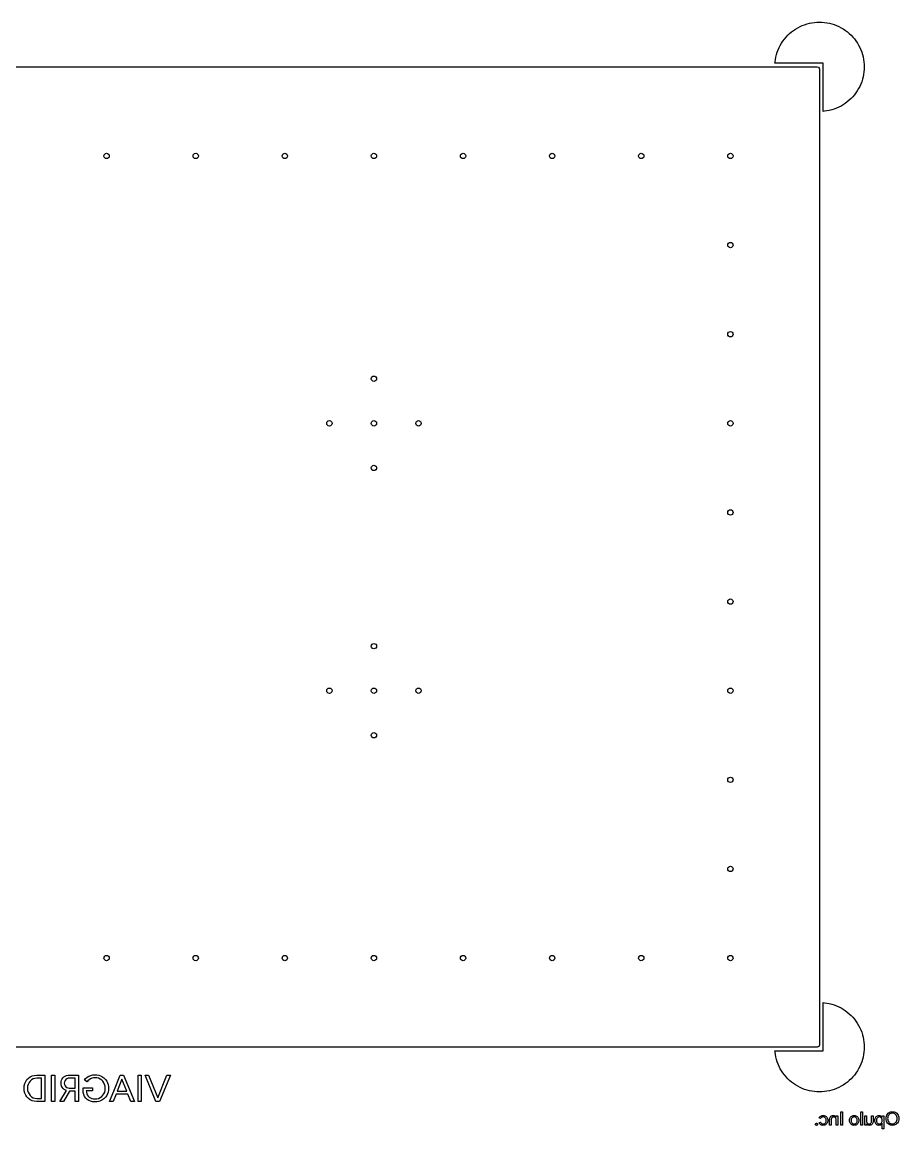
# Model space of a CAD drawing. Extents: x 2.5 to 99.5, y 0.4 to 62.5.
# Drawn here: x 50.3 to 99.5, y 0.4 to 62.5 of the extents above; entities that cross this region are included whole.
import ezdxf

# ---------------------------------------------------------------- set-up
doc = ezdxf.new("R2010")
doc.units = 0
doc.layers.add('BLACK', color=7, linetype='CONTINUOUS')

msp = doc.modelspace()

# ---------------------------------------------------------------- linework, layer by layer
at = {"layer": 'BLACK', "linetype": 'CONTINUOUS'}
for p, q in [((93.542957, 62.041948), (93.659969, 62.120576)), ((93.659969, 62.120576), (93.781212, 62.192506)), ((93.781212, 62.192506), (93.906305, 62.257511)), ((93.906305, 62.257511), (94.034852, 62.315387)), ((94.034852, 62.315387), (94.166448, 62.365949)), ((94.166448, 62.365949), (94.300676, 62.40904)), ((94.300676, 62.40904), (94.437113, 62.444521)), ((94.437113, 62.444521), (94.575328, 62.472282)), ((94.575328, 62.472282), (94.714884, 62.492235)), ((94.714884, 62.492235), (94.85534, 62.504316)), ((94.85534, 62.504316), (94.996253, 62.508488)), ((94.996253, 62.508488), (95.137178, 62.504737)), ((95.137178, 62.504737), (95.27767, 62.493075)), ((95.27767, 62.493075), (95.417285, 62.47354)), ((95.417285, 62.47354), (95.555582, 62.446192)), ((95.555582, 62.446192), (95.692124, 62.411118)), ((95.692124, 62.411118), (95.826481, 62.368429)), ((95.826481, 62.368429), (95.958227, 62.31826)), ((95.958227, 62.31826), (96.086946, 62.260768)), ((96.086946, 62.260768), (96.212233, 62.196137)), ((96.212233, 62.196137), (96.333691, 62.124569)), ((96.333691, 62.124569), (96.450936, 62.046292)), ((92.949384, 61.444818), (93.033787, 61.557734)), ((93.033787, 61.557734), (93.124401, 61.665729)), ((93.124401, 61.665729), (93.220939, 61.768464)), ((93.220939, 61.768464), (93.323095, 61.865614)), ((93.323095, 61.865614), (93.430548, 61.956871)), ((93.430548, 61.956871), (93.542957, 62.041948)), ((96.450936, 62.046292), (96.5636, 61.961551)), ((96.5636, 61.961551), (96.671324, 61.870615)), ((96.671324, 61.870615), (96.77377, 61.773771)), ((96.77377, 61.773771), (96.870614, 61.671325)), ((96.870614, 61.671325), (96.96155, 61.5636)), ((96.96155, 61.5636), (97.046291, 61.450937)), ((92.629113, 60.819403), (92.678889, 60.951298)), ((92.678889, 60.951298), (92.735995, 61.080188)), ((92.735995, 61.080188), (92.800252, 61.205668)), ((92.800252, 61.205668), (92.871457, 61.327339)), ((92.871457, 61.327339), (92.949384, 61.444818)), ((97.046291, 61.450937), (97.124569, 61.333691)), ((97.124569, 61.333691), (97.196136, 61.212233)), ((97.196136, 61.212233), (97.260768, 61.086947)), ((97.260768, 61.086947), (97.318259, 60.958227)), ((97.318259, 60.958227), (97.368429, 60.826481)), ((92.500001, 60.2), (92.506106, 60.270222)), ((92.506106, 60.270222), (92.525225, 60.409895)), ((92.525225, 60.409895), (92.55216, 60.548273)), ((92.55216, 60.548273), (92.586826, 60.684919)), ((92.586826, 60.684919), (92.629113, 60.819403)), ((97.368429, 60.826481), (97.411118, 60.692125)), ((97.411118, 60.692125), (97.446192, 60.555583)), ((97.446192, 60.555583), (97.47354, 60.417286)), ((97.47354, 60.417286), (97.493075, 60.277671)), ((97.493075, 60.277671), (97.504737, 60.137179)), ((5.124, 60), (94.876, 60)), ((95.2, 60.2), (92.500001, 60.2)), ((94.876, 60), (94.943039, 59.980315)), ((94.943039, 59.980315), (94.988794, 59.927511)), ((94.988794, 59.927511), (95, 59.876)), ((95, 59.876), (95, 5.124)), ((95.199997, 57.499999), (95.2, 60.2)), ((97.492235, 59.714884), (97.472282, 59.575328)), ((97.504316, 59.855341), (97.492235, 59.714884)), ((97.508488, 59.996254), (97.504316, 59.855341)), ((97.504737, 60.137179), (97.508488, 59.996254)), ((97.315387, 59.034853), (97.257512, 58.906306)), ((97.36595, 59.166449), (97.315387, 59.034853)), ((97.40904, 59.300677), (97.36595, 59.166449)), ((97.444521, 59.437114), (97.40904, 59.300677)), ((97.472282, 59.575328), (97.444521, 59.437114)), ((96.956872, 58.430548), (96.865614, 58.323096)), ((97.041949, 58.542958), (96.956872, 58.430548)), ((97.120576, 58.659969), (97.041949, 58.542958)), ((97.192506, 58.781213), (97.120576, 58.659969)), ((97.257512, 58.906306), (97.192506, 58.781213)), ((96.205668, 57.800252), (96.080189, 57.735995)), ((96.327339, 57.871457), (96.205668, 57.800252)), ((96.444818, 57.949384), (96.327339, 57.871457)), ((96.557734, 58.033788), (96.444818, 57.949384)), ((96.66573, 58.124402), (96.557734, 58.033788)), ((96.768465, 58.220939), (96.66573, 58.124402)), ((96.865614, 58.323096), (96.768465, 58.220939)), ((95.199999, 57.499999), (95.199997, 57.499999)), ((95.270223, 57.506106), (95.199999, 57.499999)), ((95.409896, 57.525225), (95.270223, 57.506106)), ((95.548274, 57.55216), (95.409896, 57.525225)), ((95.68492, 57.586826), (95.548274, 57.55216)), ((95.819403, 57.629113), (95.68492, 57.586826)), ((95.951299, 57.678889), (95.819403, 57.629113)), ((96.080189, 57.735995), (95.951299, 57.678889)), ((95.2, 4.8), (95.2, 7.499998)), ((95.2, 7.499998), (95.270222, 7.493894)), ((95.270222, 7.493894), (95.409895, 7.474775)), ((95.409895, 7.474775), (95.548273, 7.44784)), ((95.548273, 7.44784), (95.684919, 7.413174)), ((95.684919, 7.413174), (95.819403, 7.370887)), ((95.819403, 7.370887), (95.951298, 7.321111)), ((95.951298, 7.321111), (96.080188, 7.264005)), ((96.080188, 7.264005), (96.205668, 7.199748)), ((96.205668, 7.199748), (96.327339, 7.128543)), ((96.327339, 7.128543), (96.444818, 7.050616)), ((96.444818, 7.050616), (96.557734, 6.966213)), ((96.557734, 6.966213), (96.665729, 6.875599)), ((96.665729, 6.875599), (96.768464, 6.779061)), ((96.768464, 6.779061), (96.865614, 6.676905)), ((96.865614, 6.676905), (96.956871, 6.569452)), ((96.956871, 6.569452), (97.041948, 6.457043)), ((97.041948, 6.457043), (97.120576, 6.340031)), ((97.120576, 6.340031), (97.192506, 6.218788)), ((97.192506, 6.218788), (97.257511, 6.093695)), ((97.257511, 6.093695), (97.315387, 5.965148)), ((97.315387, 5.965148), (97.365949, 5.833552)), ((97.365949, 5.833552), (97.40904, 5.699324)), ((97.40904, 5.699324), (97.444521, 5.562887)), ((94.876, 5), (5.124, 5)), ((94.927511, 5.011206), (94.876, 5)), ((94.980315, 5.056961), (94.927511, 5.011206)), ((95, 5.124), (94.980315, 5.056961)), ((97.444521, 5.562887), (97.472282, 5.424672)), ((97.472282, 5.424672), (97.492235, 5.285116)), ((97.492235, 5.285116), (97.504316, 5.14466)), ((97.504316, 5.14466), (97.508488, 5.003747)), ((97.508488, 5.003747), (97.504737, 4.862822)), ((92.499999, 4.800001), (92.499999, 4.800003)), ((92.499999, 4.800003), (95.2, 4.8)), ((92.506106, 4.729777), (92.499999, 4.800001)), ((92.525225, 4.590104), (92.506106, 4.729777)), ((92.55216, 4.451726), (92.525225, 4.590104)), ((92.586826, 4.31508), (92.55216, 4.451726)), ((97.446192, 4.444418), (97.411118, 4.307876)), ((97.47354, 4.582715), (97.446192, 4.444418)), ((97.493075, 4.72233), (97.47354, 4.582715)), ((97.504737, 4.862822), (97.493075, 4.72233)), ((92.629113, 4.180597), (92.586826, 4.31508)), ((92.678889, 4.048701), (92.629113, 4.180597)), ((92.735995, 3.919811), (92.678889, 4.048701)), ((92.800252, 3.794332), (92.735995, 3.919811)), ((92.871457, 3.672661), (92.800252, 3.794332)), ((97.196137, 3.787767), (97.124569, 3.666309)), ((97.260768, 3.913054), (97.196137, 3.787767)), ((97.31826, 4.041773), (97.260768, 3.913054)), ((97.368429, 4.173519), (97.31826, 4.041773)), ((97.411118, 4.307876), (97.368429, 4.173519)), ((50.465064, 3.076532), (50.533655, 3.18017)), ((50.533655, 3.18017), (50.616597, 3.266474)), ((50.616597, 3.266474), (50.715016, 3.337017)), ((50.790223, 3.166752), (50.71236, 3.096224)), ((50.715016, 3.337017), (50.824588, 3.388437)), ((50.878323, 3.218407), (50.790223, 3.166752)), ((50.824588, 3.388437), (50.946367, 3.419986)), ((50.975598, 3.250305), (50.878323, 3.218407)), ((50.946367, 3.419986), (51.082937, 3.430898)), ((51.082937, 3.26118), (50.975598, 3.250305)), ((51.082937, 3.430898), (51.533199, 3.430898)), ((51.348826, 3.26118), (51.082937, 3.26118)), ((51.348826, 2.124626), (51.348826, 3.26118)), ((51.533199, 3.430898), (51.533199, 1.955)), ((51.917424, 1.955), (51.917424, 3.430898)), ((51.917424, 3.430898), (52.101796, 3.430898)), ((52.101796, 3.430898), (52.101796, 1.955)), ((52.451628, 3.068274), (52.47252, 3.145228)), ((52.47252, 3.145228), (52.506812, 3.215201)), ((52.506812, 3.215201), (52.553532, 3.277637)), ((52.553532, 3.277637), (52.610904, 3.330276)), ((52.610904, 3.330276), (52.680102, 3.373745)), ((52.667377, 3.128586), (52.638763, 3.062069)), ((52.71509, 3.185342), (52.667377, 3.128586)), ((52.680102, 3.373745), (52.75596, 3.404958)), ((52.776617, 3.227818), (52.71509, 3.185342)), ((52.75596, 3.404958), (52.840251, 3.424223)), ((52.850091, 3.254029), (52.776617, 3.227818)), ((52.840251, 3.424223), (52.934542, 3.430898)), ((52.938756, 3.263286), (52.850091, 3.254029)), ((52.934542, 3.430898), (53.416311, 3.430898)), ((53.231939, 3.263286), (52.938756, 3.263286)), ((53.231939, 2.702199), (53.231939, 3.263286)), ((53.416311, 3.430898), (53.416311, 1.955)), ((53.757763, 3.15411), (53.824237, 3.236978)), ((53.903393, 3.054184), (53.757763, 3.15411)), ((53.824237, 3.236978), (53.909163, 3.310547)), ((53.953061, 3.118877), (53.903393, 3.054184)), ((53.909163, 3.310547), (54.006317, 3.370725)), ((54.017698, 3.176733), (53.953061, 3.118877)), ((54.006317, 3.370725), (54.113777, 3.417068)), ((54.092008, 3.223903), (54.017698, 3.176733)), ((54.173312, 3.259165), (54.092008, 3.223903)), ((54.113777, 3.417068), (54.227133, 3.446337)), ((54.258588, 3.281222), (54.173312, 3.259165)), ((54.227133, 3.446337), (54.343579, 3.456086)), ((54.343579, 3.288474), (54.258588, 3.281222)), ((54.343579, 3.456086), (54.455917, 3.449613)), ((54.454346, 3.279661), (54.343579, 3.288474)), ((54.553986, 3.25409), (54.454346, 3.279661)), ((54.455917, 3.449613), (54.558972, 3.43079)), ((54.644456, 3.21227), (54.553986, 3.25409)), ((54.558972, 3.43079), (54.653954, 3.400198)), ((54.726017, 3.155004), (54.644456, 3.21227)), ((54.653954, 3.400198), (54.741909, 3.357991)), ((54.794618, 3.085406), (54.726017, 3.155004)), ((54.741909, 3.357991), (54.849153, 3.284132)), ((54.849153, 3.284132), (54.938982, 3.194613)), ((54.938982, 3.194613), (55.012835, 3.088073)), ((55.405689, 2.538343), (55.769103, 3.430898)), ((55.862395, 3.203038), (55.595635, 2.538343)), ((55.769103, 3.430898), (55.953842, 3.430898)), ((56.129198, 2.538343), (55.862395, 3.203038)), ((55.953842, 3.430898), (55.957872, 3.430898)), ((55.957872, 3.430898), (56.558801, 1.955)), ((56.765156, 1.955), (56.765156, 3.430898)), ((56.765156, 3.430898), (56.949528, 3.430898)), ((56.949528, 3.430898), (56.949528, 1.955)), ((57.769818, 1.955), (57.158356, 3.430898)), ((57.158356, 3.430898), (57.351613, 3.430898)), ((57.351613, 3.430898), (57.871378, 2.1588)), ((57.871378, 2.1588), (58.389248, 3.430898)), ((58.582597, 3.430898), (57.971135, 1.955)), ((58.389248, 3.430898), (58.582597, 3.430898)), ((92.949384, 3.555182), (92.871457, 3.672661)), ((93.033788, 3.442266), (92.949384, 3.555182)), ((93.124402, 3.33427), (93.033788, 3.442266)), ((93.220939, 3.231535), (93.124402, 3.33427)), ((93.323096, 3.134386), (93.220939, 3.231535)), ((93.430548, 3.043128), (93.323096, 3.134386)), ((96.671325, 3.129386), (96.5636, 3.03845)), ((96.773771, 3.22623), (96.671325, 3.129386)), ((96.870615, 3.328676), (96.773771, 3.22623)), ((96.961551, 3.4364), (96.870615, 3.328676)), ((97.046292, 3.549064), (96.961551, 3.4364)), ((97.124569, 3.666309), (97.046292, 3.549064)), ((50.374389, 2.692949), (50.384965, 2.835279)), ((50.384932, 2.55197), (50.374389, 2.692949)), ((50.415434, 2.425583), (50.384932, 2.55197)), ((50.384965, 2.835279), (50.415498, 2.962306)), ((50.415498, 2.962306), (50.465064, 3.076532)), ((50.56908, 2.807283), (50.558762, 2.692949)), ((50.558762, 2.692949), (50.569078, 2.578602)), ((50.569078, 2.578602), (50.59952, 2.472397)), ((50.59952, 2.913408), (50.56908, 2.807283)), ((50.648363, 3.011272), (50.59952, 2.913408)), ((50.71236, 3.096224), (50.648363, 3.011272)), ((52.383439, 1.955), (52.74449, 2.571029)), ((52.444439, 2.982743), (52.451628, 3.068274)), ((52.452189, 2.897374), (52.444439, 2.982743)), ((52.474789, 2.820395), (52.452189, 2.897374)), ((52.512124, 2.750102), (52.474789, 2.820395)), ((52.562141, 2.687728), (52.512124, 2.750102)), ((52.622974, 2.634705), (52.562141, 2.687728)), ((52.924932, 2.534777), (52.585489, 1.955)), ((52.695856, 2.59055), (52.622974, 2.634705)), ((52.638763, 3.062069), (52.628811, 2.982743)), ((52.628811, 2.982743), (52.638643, 2.905305)), ((52.638643, 2.905305), (52.66728, 2.838304)), ((52.66728, 2.838304), (52.711816, 2.781519)), ((52.74449, 2.571029), (52.695856, 2.59055)), ((52.711816, 2.781519), (52.76803, 2.738561)), ((52.76803, 2.738561), (52.833766, 2.711492)), ((52.833766, 2.711492), (52.909355, 2.702199)), ((52.909355, 2.702199), (53.231939, 2.702199)), ((52.957623, 2.532481), (52.924932, 2.534777)), ((53.231939, 2.532481), (52.957623, 2.532481)), ((53.231939, 1.955), (53.231939, 2.532481)), ((53.681193, 2.566553), (53.681193, 2.710534)), ((53.681193, 2.710534), (54.218374, 2.710534)), ((53.682122, 2.56639), (53.681193, 2.566553)), ((53.691146, 2.449265), (53.682122, 2.56639)), ((54.218374, 2.551441), (53.858254, 2.551441)), ((53.858254, 2.551441), (53.864456, 2.473517)), ((54.218374, 2.710534), (54.218374, 2.551441)), ((54.851269, 3.002343), (54.794618, 3.085406)), ((54.892303, 2.910481), (54.851269, 3.002343)), ((54.917654, 2.807391), (54.892303, 2.910481)), ((54.893018, 2.476988), (54.917896, 2.578465)), ((54.926465, 2.690842), (54.917654, 2.807391)), ((54.917896, 2.578465), (54.926465, 2.690842)), ((55.012835, 3.088073), (55.054969, 3.000676)), ((55.054969, 3.000676), (55.085534, 2.906079)), ((55.085534, 2.906079), (55.104359, 2.803214)), ((55.104403, 2.580685), (55.08565, 2.479189)), ((55.104359, 2.803214), (55.110838, 2.690842)), ((55.110838, 2.690842), (55.104403, 2.580685)), ((55.168174, 1.955), (55.405689, 2.538343)), ((55.595635, 2.538343), (56.129198, 2.538343)), ((93.542958, 2.958051), (93.430548, 3.043128)), ((93.659969, 2.879424), (93.542958, 2.958051)), ((93.781213, 2.807494), (93.659969, 2.879424)), ((93.906306, 2.742488), (93.781213, 2.807494)), ((94.034853, 2.684613), (93.906306, 2.742488)), ((94.166449, 2.63405), (94.034853, 2.684613)), ((94.300677, 2.59096), (94.166449, 2.63405)), ((94.437114, 2.555479), (94.300677, 2.59096)), ((94.575328, 2.527718), (94.437114, 2.555479)), ((94.714884, 2.507765), (94.575328, 2.527718)), ((94.855341, 2.495684), (94.714884, 2.507765)), ((94.996254, 2.491512), (94.855341, 2.495684)), ((95.137179, 2.495263), (94.996254, 2.491512)), ((95.277671, 2.506925), (95.137179, 2.495263)), ((95.417286, 2.52646), (95.277671, 2.506925)), ((95.555583, 2.553808), (95.417286, 2.52646)), ((95.692125, 2.588882), (95.555583, 2.553808)), ((95.826481, 2.631571), (95.692125, 2.588882)), ((95.958227, 2.681741), (95.826481, 2.631571)), ((96.086947, 2.739232), (95.958227, 2.681741)), ((96.212233, 2.803864), (96.086947, 2.739232)), ((96.333691, 2.875431), (96.212233, 2.803864)), ((96.450937, 2.953709), (96.333691, 2.875431)), ((96.5636, 3.03845), (96.450937, 2.953709)), ((50.465064, 2.31138), (50.415434, 2.425583)), ((50.533607, 2.207729), (50.465064, 2.31138)), ((50.61655, 2.121072), (50.533607, 2.207729)), ((50.59952, 2.472397), (50.648353, 2.374595)), ((50.715016, 2.049888), (50.61655, 2.121072)), ((50.648353, 2.374595), (50.71236, 2.289582)), ((50.71236, 2.289582), (50.790223, 2.219054)), ((50.824647, 1.997895), (50.715016, 2.049888)), ((50.790223, 2.219054), (50.878323, 2.167399)), ((50.94642, 1.96602), (50.824647, 1.997895)), ((50.878323, 2.167399), (50.975598, 2.135501)), ((51.082937, 1.955), (50.94642, 1.96602)), ((50.975598, 2.135501), (51.082937, 2.124626)), ((51.082937, 2.124626), (51.348826, 2.124626)), ((51.533199, 1.955), (51.082937, 1.955)), ((52.101796, 1.955), (51.917424, 1.955)), ((52.585489, 1.955), (52.383439, 1.955)), ((53.416311, 1.955), (53.231939, 1.955)), ((53.719659, 2.336268), (53.691146, 2.449265)), ((53.76564, 2.236734), (53.719659, 2.336268)), ((53.82913, 2.147439), (53.76564, 2.236734)), ((53.906732, 2.072545), (53.82913, 2.147439)), ((53.864456, 2.473517), (53.885541, 2.392154)), ((53.885541, 2.392154), (53.919788, 2.319532)), ((53.999838, 2.010962), (53.906732, 2.072545)), ((53.919788, 2.319532), (53.966698, 2.254417)), ((53.966698, 2.254417), (54.023736, 2.19972)), ((54.102478, 1.966576), (53.999838, 2.010962)), ((54.023736, 2.19972), (54.091887, 2.154668)), ((54.091887, 2.154668), (54.166975, 2.122162)), ((54.216327, 1.939263), (54.102478, 1.966576)), ((54.166975, 2.122162), (54.250333, 2.102152)), ((54.343579, 1.929812), (54.216327, 1.939263)), ((54.250333, 2.102152), (54.343579, 2.095225)), ((54.343579, 2.095225), (54.454304, 2.104137)), ((54.455921, 1.936279), (54.343579, 1.929812)), ((54.454304, 2.104137), (54.554321, 2.130048)), ((54.558977, 1.955085), (54.455921, 1.936279)), ((54.554321, 2.130048), (54.645555, 2.172528)), ((54.653959, 1.985649), (54.558977, 1.955085)), ((54.645555, 2.172528), (54.727653, 2.230593)), ((54.741909, 2.027814), (54.653959, 1.985649)), ((54.727653, 2.230593), (54.796232, 2.300895)), ((54.849153, 2.101674), (54.741909, 2.027814)), ((54.796232, 2.300895), (54.852368, 2.384562)), ((54.938982, 2.191193), (54.849153, 2.101674)), ((54.852368, 2.384562), (54.893018, 2.476988)), ((55.012835, 2.297733), (54.938982, 2.191193)), ((55.055097, 2.385203), (55.012835, 2.297733)), ((55.08565, 2.479189), (55.055097, 2.385203)), ((55.361523, 1.955), (55.168174, 1.955)), ((55.52925, 2.37293), (55.361523, 1.955)), ((56.195593, 2.37293), (55.52925, 2.37293)), ((56.363346, 1.955), (56.195593, 2.37293)), ((56.558801, 1.955), (56.363346, 1.955)), ((56.949528, 1.955), (56.765156, 1.955)), ((57.788411, 1.955), (57.769818, 1.955)), ((57.971135, 1.955), (57.788411, 1.955)), ((96.191684, 0.6275), (96.191684, 1.365449)), ((96.191684, 1.365449), (96.283871, 1.365449)), ((96.283871, 1.365449), (96.283871, 0.6275)), ((97.319445, 0.6275), (97.319445, 1.365449)), ((97.319445, 1.365449), (97.406365, 1.365449)), ((97.406365, 1.365449), (97.406365, 0.6275)), ((98.775926, 1.194036), (98.810391, 1.247497)), ((98.810391, 1.247497), (98.852534, 1.292217)), ((98.852534, 1.292217), (98.902963, 1.328995)), ((98.902963, 1.328995), (98.944653, 1.350156)), ((98.951735, 1.256135), (98.914847, 1.227755)), ((98.944653, 1.350156), (98.989558, 1.36544)), ((98.993201, 1.277039), (98.951735, 1.256135)), ((98.989558, 1.36544), (99.038187, 1.374821)), ((99.039316, 1.28982), (98.993201, 1.277039)), ((99.038187, 1.374821), (99.091137, 1.378043)), ((99.091137, 1.294237), (99.039316, 1.28982)), ((99.091137, 1.378043), (99.144121, 1.374846)), ((99.142262, 1.28985), (99.091137, 1.294237)), ((99.188235, 1.277095), (99.142262, 1.28985)), ((99.144121, 1.374846), (99.192672, 1.365547)), ((99.230035, 1.256135), (99.188235, 1.277095)), ((99.192672, 1.365547), (99.237396, 1.350417)), ((99.267265, 1.227719), (99.230035, 1.256135)), ((99.237396, 1.350417), (99.278807, 1.329499)), ((99.278807, 1.329499), (99.32891, 1.293097)), ((99.32891, 1.293097), (99.371068, 1.248572)), ((99.371068, 1.248572), (99.405844, 1.195089)), ((94.773992, 0.672013), (94.778296, 0.695001)), ((94.778248, 0.649931), (94.773992, 0.672013)), ((94.791211, 0.630568), (94.778248, 0.649931)), ((94.778296, 0.695001), (94.791211, 0.714511)), ((94.791211, 0.714511), (94.810316, 0.727836)), ((94.810316, 0.617243), (94.791211, 0.630568)), ((94.810316, 0.727836), (94.833206, 0.73228)), ((94.833206, 0.73228), (94.85619, 0.727854)), ((94.85619, 0.727854), (94.87575, 0.714511)), ((94.87575, 0.630568), (94.85619, 0.617225)), ((94.87575, 0.714511), (94.889059, 0.694962)), ((94.889108, 0.649969), (94.87575, 0.630568)), ((94.889059, 0.694962), (94.893473, 0.672013)), ((94.893473, 0.672013), (94.889108, 0.649969)), ((94.972836, 0.759894), (95.052154, 0.795752)), ((94.997877, 0.716832), (94.972836, 0.759894)), ((94.975996, 1.033568), (95.000917, 1.073767)), ((95.055268, 0.997711), (94.975996, 1.033568)), ((95.028614, 0.681457), (94.997877, 0.716832)), ((95.000917, 1.073767), (95.031617, 1.10672)), ((95.065389, 0.652916), (95.028614, 0.681457)), ((95.031617, 1.10672), (95.068549, 1.133174)), ((95.052154, 0.795752), (95.068872, 0.765569)), ((95.071752, 1.024363), (95.055268, 0.997711)), ((95.106932, 0.631973), (95.065389, 0.652916)), ((95.068549, 1.133174), (95.109895, 1.152346)), ((95.068872, 0.765569), (95.089316, 0.741071)), ((95.091992, 1.046291), (95.071752, 1.024363)), ((95.089316, 0.741071), (95.113657, 0.721564)), ((95.116268, 1.063977), (95.091992, 1.046291)), ((95.152368, 0.619266), (95.106932, 0.631973)), ((95.109895, 1.152346), (95.155014, 1.164018)), ((95.113657, 0.721564), (95.14133, 0.707207)), ((95.143467, 1.076822), (95.116268, 1.063977)), ((95.14133, 0.707207), (95.171482, 0.698524)), ((95.173459, 1.084672), (95.143467, 1.076822)), ((95.155014, 1.164018), (95.204745, 1.168024)), ((95.171482, 0.698524), (95.204745, 0.695552)), ((95.206851, 1.087378), (95.173459, 1.084672)), ((95.204745, 1.168024), (95.25515, 1.163941)), ((95.204745, 0.695552), (95.238033, 0.698412)), ((95.240124, 1.084499), (95.206851, 1.087378)), ((95.238033, 0.698412), (95.268193, 0.706756)), ((95.269915, 1.07614), (95.240124, 1.084499)), ((95.299555, 0.630871), (95.253751, 0.619002)), ((95.25515, 1.163941), (95.300603, 1.152074)), ((95.268193, 0.706756), (95.295832, 0.72051)), ((95.296885, 1.06242), (95.269915, 1.07614)), ((95.295832, 0.72051), (95.320459, 0.739179)), ((95.320855, 1.043816), (95.296885, 1.06242)), ((95.340987, 0.65026), (95.299555, 0.630871)), ((95.300603, 1.152074), (95.341994, 1.132624)), ((95.320459, 0.739179), (95.341217, 0.762101)), ((95.341277, 1.020889), (95.320855, 1.043816)), ((95.37818, 0.676853), (95.340987, 0.65026)), ((95.341217, 0.762101), (95.358343, 0.789753)), ((95.358343, 0.993131), (95.341277, 1.020889)), ((95.341994, 1.132624), (95.379147, 1.106037)), ((95.370564, 0.962867), (95.358343, 0.993131)), ((95.358343, 0.789753), (95.370565, 0.820047)), ((95.378117, 0.929186), (95.370564, 0.962867)), ((95.370565, 0.820047), (95.378118, 0.853744)), ((95.380737, 0.891465), (95.378117, 0.929186)), ((95.378118, 0.853744), (95.380737, 0.891465)), ((95.409352, 0.709226), (95.37818, 0.676853)), ((95.379147, 1.106037), (95.410146, 1.073666)), ((95.434959, 0.747942), (95.409352, 0.709226)), ((95.410146, 1.073666), (95.435463, 1.034942)), ((95.453405, 0.790665), (95.434959, 0.747942)), ((95.435463, 1.034942), (95.453622, 0.992276)), ((95.464772, 0.838195), (95.453405, 0.790665)), ((95.453622, 0.992276), (95.464826, 0.94476)), ((95.46871, 0.891465), (95.464772, 0.838195)), ((95.464826, 0.94476), (95.46871, 0.891465)), ((95.568224, 0.922972), (95.570896, 0.981026)), ((95.568224, 0.896319), (95.568224, 0.922972)), ((95.568224, 0.6275), (95.568224, 0.896319)), ((95.655144, 0.6275), (95.568224, 0.6275)), ((95.570896, 0.981026), (95.579546, 1.027454)), ((95.579546, 1.027454), (95.593091, 1.064343)), ((95.593091, 1.064343), (95.613177, 1.097849)), ((95.613177, 1.097849), (95.637084, 1.123784)), ((95.637084, 1.123784), (95.665036, 1.143157)), ((95.657543, 0.949135), (95.655144, 0.896319)), ((95.655144, 0.896319), (95.655144, 0.6275)), ((95.663831, 0.987933), (95.657543, 0.949135)), ((95.672867, 1.015708), (95.663831, 0.987933)), ((95.665036, 1.143157), (95.696607, 1.156672)), ((95.686848, 1.040928), (95.672867, 1.015708)), ((95.703075, 1.059042), (95.686848, 1.040928)), ((95.696607, 1.156672), (95.732453, 1.165084)), ((95.721639, 1.071304), (95.703075, 1.059042)), ((95.754259, 1.082476), (95.721639, 1.071304)), ((95.732453, 1.165084), (95.773388, 1.168024)), ((95.792301, 1.086371), (95.754259, 1.082476)), ((95.773388, 1.168024), (95.816126, 1.164288)), ((95.82572, 1.083135), (95.792301, 1.086371)), ((95.816126, 1.164288), (95.853155, 1.153586)), ((95.853979, 1.073928), (95.82572, 1.083135)), ((95.853155, 1.153586), (95.885541, 1.136242)), ((95.878118, 1.059016), (95.853979, 1.073928)), ((95.898822, 1.038011), (95.878118, 1.059016)), ((95.885541, 1.136242), (95.913556, 1.112487)), ((95.918839, 1.003706), (95.898822, 1.038011)), ((95.913556, 1.112487), (95.937136, 1.082195)), ((95.931944, 0.958534), (95.918839, 1.003706)), ((95.936786, 0.899433), (95.931944, 0.958534)), ((95.936786, 0.6275), (95.936786, 0.899433)), ((96.023706, 0.6275), (95.936786, 0.6275)), ((95.937136, 1.082195), (95.938033, 1.08043)), ((95.938033, 1.08043), (95.942099, 1.15543)), ((95.942099, 1.15543), (96.023706, 1.15543)), ((96.023706, 1.15543), (96.023706, 0.6275)), ((96.283871, 0.6275), (96.191684, 0.6275)), ((96.680185, 0.891465), (96.684069, 0.94476)), ((96.684069, 0.838169), (96.680185, 0.891465)), ((96.684069, 0.94476), (96.695273, 0.992276)), ((96.695272, 0.790637), (96.684069, 0.838169)), ((96.713433, 0.747942), (96.695272, 0.790637)), ((96.695273, 0.992276), (96.713433, 1.034942)), ((96.713433, 1.034942), (96.738694, 1.0737)), ((96.738661, 0.709175), (96.713433, 0.747942)), ((96.769325, 0.67681), (96.738661, 0.709175)), ((96.738694, 1.0737), (96.769518, 1.106067)), ((96.770803, 0.929894), (96.768159, 0.891465)), ((96.768159, 0.891465), (96.770808, 0.853038)), ((96.805848, 0.65026), (96.769325, 0.67681)), ((96.769518, 1.106067), (96.806352, 1.132624)), ((96.778379, 0.96373), (96.770803, 0.929894)), ((96.770808, 0.853038), (96.778399, 0.819203)), ((96.790553, 0.993681), (96.778379, 0.96373)), ((96.778399, 0.819203), (96.790598, 0.789249)), ((96.807593, 1.021046), (96.790553, 0.993681)), ((96.790598, 0.789249), (96.807575, 0.761808)), ((96.846566, 0.63087), (96.805848, 0.65026)), ((96.806352, 1.132624), (96.847436, 1.152022)), ((96.807575, 0.761808), (96.827818, 0.739056)), ((96.828171, 1.043806), (96.807593, 1.021046)), ((96.827818, 0.739056), (96.851506, 0.72051)), ((96.852514, 1.06242), (96.828171, 1.043806)), ((96.891649, 0.619003), (96.846566, 0.63087)), ((96.847436, 1.152022), (96.893047, 1.163913)), ((96.851506, 0.72051), (96.878144, 0.706846)), ((96.879819, 1.076117), (96.852514, 1.06242)), ((96.878144, 0.706846), (96.908075, 0.698461)), ((96.910137, 1.084488), (96.879819, 1.076117)), ((96.893047, 1.163913), (96.944151, 1.168024)), ((96.908075, 0.698461), (96.942044, 0.695552)), ((96.944151, 1.087378), (96.910137, 1.084488)), ((96.942044, 0.695552), (96.975333, 0.698412)), ((96.944151, 1.168024), (96.993847, 1.16395)), ((96.977423, 1.084499), (96.944151, 1.087378)), ((96.975333, 0.698412), (97.005493, 0.706756)), ((97.007214, 1.07614), (96.977423, 1.084499)), ((97.037722, 0.630853), (96.992446, 0.618993)), ((96.993847, 1.16395), (97.038787, 1.152094)), ((97.005493, 0.706756), (97.033131, 0.72051)), ((97.034185, 1.06242), (97.007214, 1.07614)), ((97.033131, 0.72051), (97.057759, 0.739179)), ((97.05819, 1.043843), (97.034185, 1.06242)), ((97.07879, 0.65026), (97.037722, 0.630853)), ((97.038787, 1.152094), (97.079843, 1.132624)), ((97.057759, 0.739179), (97.078516, 0.762101)), ((97.078608, 1.021087), (97.05819, 1.043843)), ((97.078516, 0.762101), (97.095642, 0.789753)), ((97.095642, 0.993681), (97.078608, 1.021087)), ((97.115667, 0.676822), (97.07879, 0.65026)), ((97.079843, 1.132624), (97.116652, 1.106072)), ((97.107816, 0.96373), (97.095642, 0.993681)), ((97.095642, 0.789753), (97.107864, 0.820047)), ((97.115392, 0.929894), (97.107816, 0.96373)), ((97.107864, 0.820047), (97.115417, 0.853744)), ((97.118036, 0.891465), (97.115392, 0.929894)), ((97.115417, 0.853744), (97.118036, 0.891465)), ((97.14668, 0.709191), (97.115667, 0.676822)), ((97.116652, 1.106072), (97.147477, 1.073705)), ((97.172258, 0.747942), (97.14668, 0.709191)), ((97.147477, 1.073705), (97.172762, 1.034942)), ((97.190704, 0.790665), (97.172258, 0.747942)), ((97.172762, 1.034942), (97.190922, 0.992276)), ((97.202071, 0.838195), (97.190704, 0.790665)), ((97.190922, 0.992276), (97.202125, 0.94476)), ((97.20601, 0.891465), (97.202071, 0.838195)), ((97.202125, 0.94476), (97.20601, 0.891465)), ((97.406365, 0.6275), (97.319445, 0.6275)), ((97.54998, 0.6275), (97.54998, 1.15543)), ((97.54998, 1.15543), (97.6369, 1.15543)), ((97.631588, 0.6275), (97.54998, 0.6275)), ((97.63565, 0.702447), (97.631588, 0.6275)), ((97.636537, 0.700697), (97.63565, 0.702447)), ((97.659955, 0.670393), (97.636537, 0.700697)), ((97.6369, 1.15543), (97.6369, 0.883497)), ((97.6369, 0.883497), (97.64171, 0.825121)), ((97.64171, 0.825121), (97.654789, 0.780053)), ((97.654789, 0.780053), (97.674864, 0.745423)), ((97.687687, 0.646642), (97.659955, 0.670393)), ((97.674864, 0.745423), (97.695604, 0.724117)), ((97.719738, 0.62938), (97.687687, 0.646642)), ((97.695604, 0.724117), (97.719605, 0.709059)), ((97.719605, 0.709059), (97.747513, 0.699802)), ((97.756886, 0.618667), (97.719738, 0.62938)), ((97.747513, 0.699802), (97.780331, 0.696559)), ((97.780331, 0.696559), (97.818487, 0.700431)), ((97.818487, 0.700431), (97.851543, 0.71158)), ((97.876235, 0.626208), (97.840526, 0.61782)), ((97.851543, 0.71158), (97.870426, 0.723903)), ((97.870426, 0.723903), (97.886831, 0.742044)), ((97.908147, 0.639773), (97.876235, 0.626208)), ((97.886831, 0.742044), (97.900865, 0.767222)), ((97.900865, 0.767222), (97.909877, 0.794994)), ((97.936369, 0.659225), (97.908147, 0.639773)), ((97.909877, 0.794994), (97.916149, 0.833792)), ((97.916149, 0.833792), (97.918542, 0.886611)), ((97.918542, 0.886611), (97.918542, 1.15543)), ((97.918542, 1.15543), (98.005462, 1.15543)), ((97.960268, 0.685319), (97.936369, 0.659225)), ((97.980092, 0.719091), (97.960268, 0.685319)), ((97.993482, 0.756285), (97.980092, 0.719091)), ((98.002262, 0.80261), (97.993482, 0.756285)), ((98.005462, 0.859958), (98.002262, 0.80261)), ((98.005462, 1.15543), (98.005462, 0.886611)), ((98.005462, 0.886611), (98.005462, 0.859958)), ((98.104793, 0.891465), (98.108344, 0.945597)), ((98.10832, 0.838043), (98.104793, 0.891465)), ((98.118481, 0.79033), (98.10832, 0.838043)), ((98.108344, 0.945597), (98.118527, 0.993448)), ((98.13488, 0.747484), (98.118481, 0.79033)), ((98.118527, 0.993448), (98.13488, 1.03595)), ((98.13488, 1.03595), (98.157946, 1.074981)), ((98.157973, 0.708127), (98.13488, 0.747484)), ((98.157946, 1.074981), (98.185854, 1.107122)), ((98.185885, 0.675813), (98.157973, 0.708127)), ((98.185854, 1.107122), (98.218869, 1.133128)), ((98.218869, 0.649756), (98.185885, 0.675813)), ((98.195267, 0.929267), (98.192766, 0.891465)), ((98.192766, 0.891465), (98.195382, 0.853744)), ((98.202484, 0.963146), (98.195267, 0.929267)), ((98.195382, 0.853744), (98.202943, 0.819869)), ((98.214153, 0.993681), (98.202484, 0.963146)), ((98.202943, 0.819869), (98.215206, 0.789249)), ((98.23057, 1.021766), (98.214153, 0.993681)), ((98.215206, 0.789249), (98.23221, 0.761092)), ((98.218869, 1.133128), (98.256157, 1.152311)), ((98.256154, 0.630599), (98.218869, 0.649756)), ((98.250446, 1.044844), (98.23057, 1.021766)), ((98.23221, 0.761092), (98.252284, 0.738017)), ((98.273961, 1.063473), (98.250446, 1.044844)), ((98.252284, 0.738017), (98.275564, 0.719457)), ((98.297395, 0.618928), (98.256154, 0.630599)), ((98.256157, 1.152311), (98.297398, 1.163997)), ((98.300554, 1.077252), (98.273961, 1.063473)), ((98.275564, 0.719457), (98.301837, 0.705693)), ((98.297398, 1.163997), (98.343525, 1.168024)), ((98.329494, 1.085581), (98.300554, 1.077252)), ((98.301837, 0.705693), (98.330586, 0.697357)), ((98.361385, 1.088432), (98.329494, 1.085581)), ((98.330586, 0.697357), (98.362438, 0.694498)), ((98.343525, 1.168024), (98.386843, 1.164009)), ((98.391098, 1.085597), (98.361385, 1.088432)), ((98.362438, 0.694498), (98.392144, 0.697338)), ((98.386843, 1.164009), (98.425485, 1.152346)), ((98.425485, 0.630584), (98.386843, 0.618921)), ((98.4181, 1.077291), (98.391098, 1.085597)), ((98.392144, 0.697338), (98.418971, 0.705636)), ((98.442993, 1.063473), (98.4181, 1.077291)), ((98.418971, 0.705636), (98.443542, 0.719411)), ((98.425485, 1.152346), (98.460395, 1.133128)), ((98.460395, 0.649802), (98.425485, 0.630584)), ((98.46482, 1.045013), (98.442993, 1.063473)), ((98.443542, 0.719411), (98.465034, 0.73786)), ((98.460395, 1.133128), (98.490928, 1.107258)), ((98.490897, 0.675693), (98.460395, 0.649802)), ((98.483519, 1.021975), (98.46482, 1.045013)), ((98.465034, 0.73786), (98.483556, 0.76091)), ((98.499184, 0.993726), (98.483519, 1.021975)), ((98.483556, 0.76091), (98.499184, 0.789204)), ((98.516737, 0.707956), (98.490897, 0.675693)), ((98.490928, 1.107258), (98.516764, 1.075151)), ((98.514237, 0.946724), (98.499184, 0.993726)), ((98.499184, 0.789204), (98.514237, 0.836206)), ((98.519517, 0.891465), (98.514237, 0.946724)), ((98.514237, 0.836206), (98.519517, 0.891465)), ((98.519517, 0.713108), (98.516737, 0.707956)), ((98.516764, 1.075151), (98.520145, 1.068927)), ((98.519517, 0.417481), (98.519517, 0.713108)), ((98.520145, 1.068927), (98.524875, 1.15543)), ((98.524875, 1.15543), (98.606437, 1.15543)), ((98.606437, 1.15543), (98.606437, 0.417481)), ((98.730589, 0.996474), (98.735884, 1.06978)), ((98.735875, 0.923134), (98.730589, 0.996474)), ((98.751146, 0.85749), (98.735875, 0.923134)), ((98.735884, 1.06978), (98.751162, 1.135215)), ((98.775926, 0.798317), (98.751146, 0.85749)), ((98.751162, 1.135215), (98.775926, 1.194036)), ((98.810381, 0.744497), (98.775926, 0.798317)), ((98.852194, 0.699819), (98.810381, 0.744497)), ((98.826757, 1.053492), (98.822729, 0.996474)), ((98.822729, 0.996474), (98.826721, 0.938723)), ((98.826721, 0.938723), (98.838198, 0.887476)), ((98.838391, 1.10458), (98.826757, 1.053492)), ((98.838198, 0.887476), (98.85671, 0.841731)), ((98.857259, 1.150668), (98.838391, 1.10458)), ((98.90191, 0.663403), (98.852194, 0.699819)), ((98.85671, 0.841731), (98.882549, 0.799879)), ((98.883458, 1.192848), (98.857259, 1.150668)), ((98.882549, 0.799879), (98.913602, 0.765133)), ((98.914847, 1.227755), (98.883458, 1.192848)), ((98.943061, 0.642488), (98.90191, 0.663403)), ((98.913602, 0.765133), (98.950178, 0.736768)), ((98.987436, 0.627375), (98.943061, 0.642488)), ((98.950178, 0.736768), (98.991309, 0.71584)), ((99.035542, 0.618094), (98.987436, 0.627375)), ((98.991309, 0.71584), (99.036898, 0.703071)), ((99.036898, 0.703071), (99.087977, 0.698666)), ((99.087977, 0.698666), (99.13982, 0.703053)), ((99.13982, 0.703053), (99.186498, 0.715811)), ((99.189672, 0.627361), (99.140936, 0.618088)), ((99.186498, 0.715811), (99.228982, 0.736768)), ((99.234762, 0.642475), (99.189672, 0.627361)), ((99.228982, 0.736768), (99.266908, 0.765277)), ((99.2767, 0.663403), (99.234762, 0.642475)), ((99.266908, 0.765277), (99.298802, 0.800056)), ((99.298829, 1.192808), (99.267265, 1.227719)), ((99.327468, 0.699878), (99.2767, 0.663403)), ((99.298802, 0.800056), (99.325061, 0.841777)), ((99.325061, 1.150668), (99.298829, 1.192808)), ((99.343877, 1.104585), (99.325061, 1.150668)), ((99.325061, 0.841777), (99.343828, 0.887517)), ((99.370152, 0.74457), (99.327468, 0.699878)), ((99.343828, 0.887517), (99.355456, 0.938746)), ((99.355481, 1.053496), (99.343877, 1.104585)), ((99.355456, 0.938746), (99.359499, 0.996474)), ((99.359499, 0.996474), (99.355481, 1.053496)), ((99.40534, 0.798317), (99.370152, 0.74457)), ((99.430689, 0.857546), (99.40534, 0.798317)), ((99.405844, 1.195089), (99.43086, 1.136229)), ((99.446289, 0.923184), (99.430689, 0.857546)), ((99.43086, 1.136229), (99.446318, 1.070462)), ((99.451685, 0.996474), (99.446289, 0.923184)), ((99.446318, 1.070462), (99.451685, 0.996474)), ((94.833206, 0.612799), (94.810316, 0.617243)), ((94.85619, 0.617225), (94.833206, 0.612799)), ((95.202638, 0.614906), (95.152368, 0.619266)), ((95.253751, 0.619002), (95.202638, 0.614906)), ((96.942044, 0.614906), (96.891649, 0.619003)), ((96.992446, 0.618993), (96.942044, 0.614906)), ((97.800298, 0.614906), (97.756886, 0.618667)), ((97.840526, 0.61782), (97.800298, 0.614906)), ((98.343525, 0.614906), (98.297395, 0.618928)), ((98.386843, 0.618921), (98.343525, 0.614906)), ((98.606437, 0.417481), (98.519517, 0.417481)), ((99.087977, 0.614906), (99.035542, 0.618094)), ((99.140936, 0.618088), (99.087977, 0.614906))]:
    msp.add_line(p, q, dxfattribs=at)
at = {"layer": 'BLACK'}
for centre in [(55, 55), (60, 55), (65, 55), (70, 55), (75, 55), (80, 55), (85, 55), (90, 55), (90, 50), (90, 45), (70, 42.5), (67.5, 40), (70, 40), (72.5, 40), (90, 40), (70, 37.5), (90, 35), (90, 30), (70, 27.5), (67.5, 25), (70, 25), (72.5, 25), (90, 25), (70, 22.5), (90, 20), (90, 15), (55, 10), (60, 10), (65, 10), (70, 10), (75, 10), (80, 10), (85, 10), (90, 10)]:
    msp.add_circle(centre, 0.15, dxfattribs=at)

doc.saveas('drawing.dxf')
